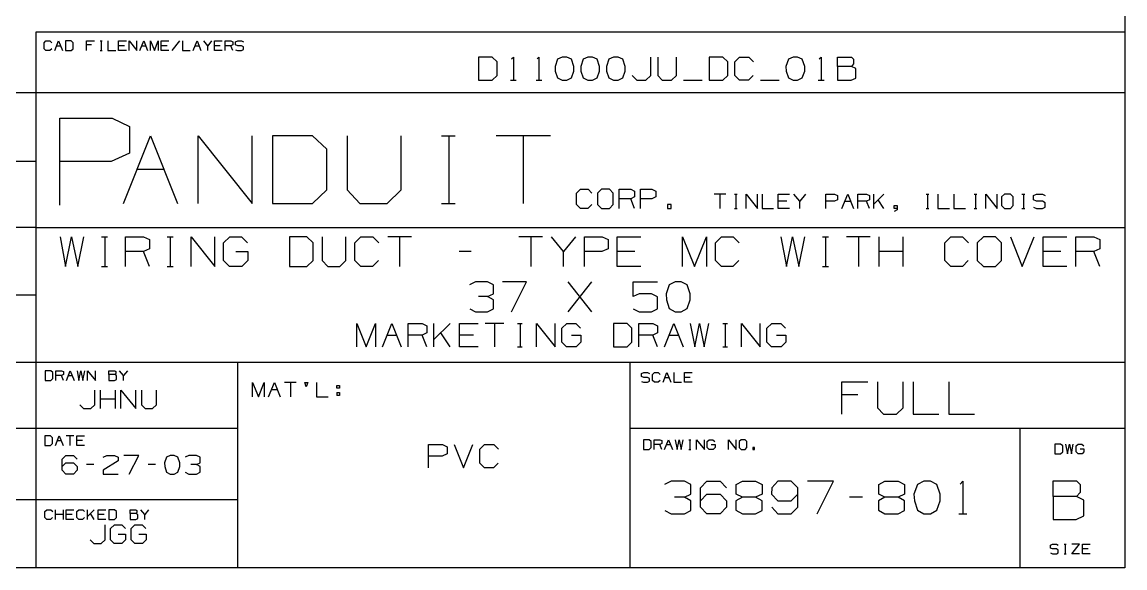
# Model space of a CAD drawing. Extents: x 0.6 to 16.4, y 0.4 to 10.6.
# Drawn here: x 12.153 to 16.37, y 0.44 to 2.528 of the extents above; entities that cross this region are included whole.
import ezdxf

# ---------------------------------------------------------------- set-up
doc = ezdxf.new("R2010")
doc.units = 0
doc.header["$MEASUREMENT"] = 0
doc.layers.add('1', color=7, linetype='Continuous')

msp = doc.modelspace()

# ---------------------------------------------------------------- linework, layer by layer
at = {"layer": '1', "color": 7, "linetype": 'Continuous'}
for p, q in [((16.369932, 10.641915), (16.369932, 0.440085)), ((16.369932, 8.393945), (16.369932, 0.440085)), ((12.205371, 2.488467), (12.205371, 0.440085)), ((16.369932, 2.488467), (12.205371, 2.488467)), ((12.236932, 2.448075), (12.244329, 2.455472)), ((12.236932, 2.425882), (12.236932, 2.448075)), ((12.244329, 2.455472), (12.259125, 2.455472)), ((12.259125, 2.455472), (12.266523, 2.448075)), ((12.277658, 2.418484), (12.292454, 2.455472)), ((12.292454, 2.455472), (12.307249, 2.418484)), ((12.340188, 2.455472), (12.318385, 2.455472)), ((12.318385, 2.455472), (12.318385, 2.418484)), ((12.347976, 2.448075), (12.340188, 2.455472)), ((12.347976, 2.425882), (12.347976, 2.448075)), ((12.399837, 2.418484), (12.399837, 2.455472)), ((12.399837, 2.455472), (12.429428, 2.455472)), ((12.451466, 2.455472), (12.458863, 2.455472)), ((12.455359, 2.455472), (12.455359, 2.418484)), ((12.48129, 2.455472), (12.48129, 2.418484)), ((12.522017, 2.418484), (12.522017, 2.455472)), ((12.522017, 2.455472), (12.551607, 2.455472)), ((12.562742, 2.418484), (12.562742, 2.455472)), ((12.562742, 2.455472), (12.592334, 2.418484)), ((12.592334, 2.418484), (12.592334, 2.455472)), ((12.603469, 2.418484), (12.618264, 2.455472)), ((12.618264, 2.455472), (12.63306, 2.418484)), ((12.644196, 2.418484), (12.644196, 2.455472)), ((12.644196, 2.455472), (12.658991, 2.418484)), ((12.658991, 2.418484), (12.673786, 2.455472)), ((12.673786, 2.455472), (12.673786, 2.418484)), ((12.684921, 2.418484), (12.684921, 2.455472)), ((12.684921, 2.455472), (12.714513, 2.455472)), ((12.755239, 2.455472), (12.725648, 2.418484)), ((12.766375, 2.455472), (12.766375, 2.418484)), ((12.8071, 2.418484), (12.821896, 2.455472)), ((12.821896, 2.455472), (12.836691, 2.418484)), ((12.862622, 2.437173), (12.847827, 2.455472)), ((12.877418, 2.455472), (12.862622, 2.437173)), ((12.888553, 2.418484), (12.888553, 2.455472)), ((12.888553, 2.455472), (12.918144, 2.455472)), ((12.929279, 2.418484), (12.929279, 2.455472)), ((12.929279, 2.455472), (12.951472, 2.455472)), ((12.951472, 2.455472), (12.95887, 2.451968)), ((12.95887, 2.451968), (12.95887, 2.440677)), ((12.969616, 2.451968), (12.977404, 2.455472)), ((12.969616, 2.440677), (12.969616, 2.451968)), ((12.977404, 2.455472), (12.992199, 2.455472)), ((12.992199, 2.455472), (12.999597, 2.451968)), ((12.244329, 2.418484), (12.236932, 2.425882)), ((12.258736, 2.418484), (12.244329, 2.418484)), ((12.266133, 2.425882), (12.258736, 2.418484)), ((12.285056, 2.437173), (12.299851, 2.437173)), ((12.318385, 2.418484), (12.340188, 2.418484)), ((12.340188, 2.418484), (12.347976, 2.425882)), ((12.418137, 2.440677), (12.399837, 2.440677)), ((12.451466, 2.418484), (12.458863, 2.418484)), ((12.48129, 2.418484), (12.51088, 2.418484)), ((12.544209, 2.437173), (12.522017, 2.437173)), ((12.551607, 2.418484), (12.522017, 2.418484)), ((12.610867, 2.437173), (12.625662, 2.437173)), ((12.707114, 2.437173), (12.684921, 2.437173)), ((12.714513, 2.418484), (12.684921, 2.418484)), ((12.766375, 2.418484), (12.795965, 2.418484)), ((12.814498, 2.437173), (12.829293, 2.437173)), ((12.862622, 2.418484), (12.862622, 2.437173)), ((12.910747, 2.437173), (12.888553, 2.437173)), ((12.918144, 2.418484), (12.888553, 2.418484)), ((12.951472, 2.437173), (12.929279, 2.437173)), ((12.95887, 2.440677), (12.951472, 2.437173)), ((12.95887, 2.418484), (12.951472, 2.437173)), ((12.977404, 2.437173), (12.969616, 2.440677)), ((12.969616, 2.421988), (12.977015, 2.418484)), ((12.977015, 2.418484), (12.992199, 2.418484)), ((12.992199, 2.437173), (12.977404, 2.437173)), ((12.999597, 2.433279), (12.992199, 2.437173)), ((12.992199, 2.418484), (12.999597, 2.422378)), ((12.999597, 2.422378), (12.999597, 2.433279)), ((13.950206, 2.393909), (13.897705, 2.393909)), ((13.897705, 2.393909), (13.897705, 2.304847)), ((13.968955, 2.376097), (13.950206, 2.393909)), ((13.968955, 2.322659), (13.968955, 2.376097)), ((14.023893, 2.386409), (14.031393, 2.393909)), ((14.031393, 2.393909), (14.031393, 2.304847)), ((14.121956, 2.386409), (14.129456, 2.393909)), ((14.129456, 2.393909), (14.129456, 2.304847)), ((14.200331, 2.385472), (14.190955, 2.358284)), ((14.218143, 2.393909), (14.200331, 2.385472)), ((14.235955, 2.393909), (14.218143, 2.393909)), ((14.253768, 2.385472), (14.235955, 2.393909)), ((14.263143, 2.358284), (14.253768, 2.385472)), ((14.298393, 2.385472), (14.289018, 2.358284)), ((14.316205, 2.393909), (14.298393, 2.385472)), ((14.334018, 2.393909), (14.316205, 2.393909)), ((14.35183, 2.385472), (14.334018, 2.393909)), ((14.361205, 2.358284), (14.35183, 2.385472)), ((14.396456, 2.385472), (14.38708, 2.358284)), ((14.414268, 2.393909), (14.396456, 2.385472)), ((14.43208, 2.393909), (14.414268, 2.393909)), ((14.449893, 2.385472), (14.43208, 2.393909)), ((14.459268, 2.358284), (14.449893, 2.385472)), ((14.55733, 2.322659), (14.55733, 2.393909)), ((14.584143, 2.393909), (14.584143, 2.322659)), ((14.655393, 2.322659), (14.655393, 2.393909)), ((14.832767, 2.393909), (14.780268, 2.393909)), ((14.780268, 2.393909), (14.780268, 2.304847)), ((14.851518, 2.376097), (14.832767, 2.393909)), ((14.851518, 2.322659), (14.851518, 2.376097)), ((14.87833, 2.376097), (14.896143, 2.393909)), ((14.87833, 2.322659), (14.87833, 2.376097)), ((14.896143, 2.393909), (14.931767, 2.393909)), ((14.931767, 2.393909), (14.94958, 2.376097)), ((15.082893, 2.385472), (15.073518, 2.358284)), ((15.100705, 2.393909), (15.082893, 2.385472)), ((15.118518, 2.393909), (15.100705, 2.393909)), ((15.136331, 2.385472), (15.118518, 2.393909)), ((15.145705, 2.358284), (15.136331, 2.385472)), ((15.200643, 2.386409), (15.208143, 2.393909)), ((15.208143, 2.393909), (15.208143, 2.304847)), ((15.27058, 2.358284), (15.27058, 2.393909)), ((15.27058, 2.393909), (15.324018, 2.393909)), ((15.324018, 2.393909), (15.332456, 2.385472)), ((15.332456, 2.367659), (15.324018, 2.358284)), ((15.332456, 2.385472), (15.332456, 2.367659)), ((13.950206, 2.304847), (13.968955, 2.322659)), ((14.190955, 2.358284), (14.191893, 2.340472)), ((14.191893, 2.340472), (14.200331, 2.314222)), ((14.253768, 2.314222), (14.263143, 2.340472)), ((14.263143, 2.340472), (14.263143, 2.358284)), ((14.289018, 2.358284), (14.289955, 2.340472)), ((14.289955, 2.340472), (14.298393, 2.314222)), ((14.35183, 2.314222), (14.361205, 2.340472)), ((14.361205, 2.340472), (14.361205, 2.358284)), ((14.38708, 2.358284), (14.388018, 2.340472)), ((14.388018, 2.340472), (14.396456, 2.314222)), ((14.449893, 2.314222), (14.459268, 2.340472)), ((14.459268, 2.340472), (14.459268, 2.358284)), ((14.48608, 2.322659), (14.503893, 2.304847)), ((14.538581, 2.304847), (14.55733, 2.322659)), ((14.584143, 2.322659), (14.601018, 2.304847)), ((14.636642, 2.304847), (14.655393, 2.322659)), ((14.832767, 2.304847), (14.851518, 2.322659)), ((14.896143, 2.304847), (14.87833, 2.322659)), ((14.948643, 2.322659), (14.93083, 2.304847)), ((15.073518, 2.358284), (15.074455, 2.340472)), ((15.074455, 2.340472), (15.082893, 2.314222)), ((15.136331, 2.314222), (15.145705, 2.340472)), ((15.145705, 2.340472), (15.145705, 2.358284)), ((15.324018, 2.358284), (15.27058, 2.358284)), ((15.27058, 2.358284), (15.27058, 2.304847)), ((15.340893, 2.349847), (15.324018, 2.358284)), ((15.340893, 2.313284), (15.340893, 2.349847)), ((13.897705, 2.304847), (13.950206, 2.304847)), ((14.020143, 2.304847), (14.042643, 2.304847)), ((14.118205, 2.304847), (14.140705, 2.304847)), ((14.200331, 2.314222), (14.218143, 2.304847)), ((14.218143, 2.304847), (14.235955, 2.304847)), ((14.235955, 2.304847), (14.253768, 2.314222)), ((14.298393, 2.314222), (14.316205, 2.304847)), ((14.316205, 2.304847), (14.334018, 2.304847)), ((14.334018, 2.304847), (14.35183, 2.314222)), ((14.396456, 2.314222), (14.414268, 2.304847)), ((14.414268, 2.304847), (14.43208, 2.304847)), ((14.43208, 2.304847), (14.449893, 2.314222)), ((14.503893, 2.304847), (14.538581, 2.304847)), ((14.601018, 2.304847), (14.636642, 2.304847)), ((14.682205, 2.304847), (14.753455, 2.304847)), ((14.780268, 2.304847), (14.832767, 2.304847)), ((14.93083, 2.304847), (14.896143, 2.304847)), ((14.976393, 2.304847), (15.047643, 2.304847)), ((15.082893, 2.314222), (15.100705, 2.304847)), ((15.100705, 2.304847), (15.118518, 2.304847)), ((15.118518, 2.304847), (15.136331, 2.314222)), ((15.196893, 2.304847), (15.219393, 2.304847)), ((15.27058, 2.304847), (15.32308, 2.304847)), ((15.32308, 2.304847), (15.340893, 2.313284)), ((12.205371, 2.257467), (6.526266, 2.257467)), ((16.369932, 2.257467), (12.205371, 2.257467)), ((12.297117, 1.826794), (12.297117, 2.159691)), ((12.297117, 2.159691), (12.496855, 2.159691)), ((12.496855, 2.159691), (12.563435, 2.128153)), ((12.563435, 2.128153), (12.563435, 2.026532)), ((12.540531, 1.834271), (12.644099, 2.093191)), ((12.644099, 2.093191), (12.747666, 1.834271)), ((12.825615, 1.834271), (12.825615, 2.093191)), ((12.825615, 2.093191), (13.032751, 1.834271)), ((13.032751, 1.834271), (13.032751, 2.093191)), ((13.263326, 2.093191), (13.1107, 2.093191)), ((13.1107, 2.093191), (13.1107, 1.834271)), ((13.317835, 2.041407), (13.263326, 2.093191)), ((13.395783, 2.093191), (13.395783, 1.886055)), ((13.60292, 1.886055), (13.60292, 2.093191)), ((13.757181, 2.093191), (13.808965, 2.093191)), ((13.784435, 2.093191), (13.784435, 1.834271)), ((14.173088, 2.093191), (13.965952, 2.093191)), ((14.06952, 2.093191), (14.06952, 1.834271)), ((12.563435, 2.026532), (12.493351, 1.994994)), ((13.317835, 1.886055), (13.317835, 2.041407)), ((12.205371, 1.994511), (6.526266, 1.994511)), ((12.493351, 1.994994), (12.297117, 1.994994)), ((12.592315, 1.965093), (12.695883, 1.965093)), ((13.263326, 1.834271), (13.317835, 1.886055)), ((13.395783, 1.886055), (13.444842, 1.834271)), ((13.548409, 1.834271), (13.60292, 1.886055)), ((14.272782, 1.873719), (14.287578, 1.888514)), ((14.272782, 1.829332), (14.272782, 1.873719)), ((14.287578, 1.888514), (14.317168, 1.888514)), ((14.317168, 1.888514), (14.331964, 1.873719)), ((14.36903, 1.888514), (14.353456, 1.873719)), ((14.353456, 1.873719), (14.353456, 1.829332)), ((14.398621, 1.888514), (14.36903, 1.888514)), ((14.413416, 1.873719), (14.398621, 1.888514)), ((14.413416, 1.829332), (14.413416, 1.873719)), ((14.435687, 1.814537), (14.435687, 1.888514)), ((14.435687, 1.888514), (14.480073, 1.888514)), ((14.480073, 1.888514), (14.494869, 1.881506)), ((14.494869, 1.858923), (14.480073, 1.851915)), ((14.494869, 1.881506), (14.494869, 1.858923)), ((14.517139, 1.814537), (14.517139, 1.888514)), ((14.517139, 1.888514), (14.561526, 1.888514)), ((14.576322, 1.858923), (14.560747, 1.851915)), ((14.561526, 1.888514), (14.576322, 1.881506)), ((14.576322, 1.881506), (14.576322, 1.858923)), ((14.843406, 1.87002), (14.79902, 1.87002)), ((14.821213, 1.87002), (14.821213, 1.814537)), ((14.876462, 1.87002), (14.887559, 1.87002)), ((14.882302, 1.87002), (14.882302, 1.814537)), ((14.921199, 1.814537), (14.921199, 1.87002)), ((14.921199, 1.87002), (14.965585, 1.814537)), ((14.965585, 1.814537), (14.965585, 1.87002)), ((14.982288, 1.87002), (14.982288, 1.814537)), ((15.043378, 1.814537), (15.043378, 1.87002)), ((15.043378, 1.87002), (15.087764, 1.87002)), ((15.12666, 1.84257), (15.104467, 1.87002)), ((15.148853, 1.87002), (15.12666, 1.84257)), ((15.226646, 1.814537), (15.226646, 1.87002)), ((15.226646, 1.87002), (15.259935, 1.87002)), ((15.259935, 1.87002), (15.271032, 1.864764)), ((15.271032, 1.864764), (15.271032, 1.847827)), ((15.287736, 1.814537), (15.309929, 1.87002)), ((15.309929, 1.87002), (15.332122, 1.814537)), ((15.348825, 1.814537), (15.348825, 1.87002)), ((15.348825, 1.87002), (15.382114, 1.87002)), ((15.382114, 1.87002), (15.393211, 1.864764)), ((15.393211, 1.864764), (15.393211, 1.847827)), ((15.409915, 1.814537), (15.409915, 1.87002)), ((15.448461, 1.87002), (15.409915, 1.831474)), ((15.609536, 1.87002), (15.620632, 1.87002)), ((15.615376, 1.87002), (15.615376, 1.814537)), ((15.654272, 1.87002), (15.654272, 1.814537)), ((15.715362, 1.87002), (15.715362, 1.814537)), ((15.792804, 1.87002), (15.803901, 1.87002)), ((15.798644, 1.87002), (15.798644, 1.814537)), ((15.837541, 1.814537), (15.837541, 1.87002)), ((15.837541, 1.87002), (15.881927, 1.814537)), ((15.881927, 1.814537), (15.881927, 1.87002)), ((15.909727, 1.87002), (15.898046, 1.858923)), ((15.898046, 1.858923), (15.898046, 1.825634)), ((15.93192, 1.87002), (15.909727, 1.87002)), ((15.943017, 1.858923), (15.93192, 1.87002)), ((15.943017, 1.825634), (15.943017, 1.858923)), ((15.976072, 1.87002), (15.987169, 1.87002)), ((15.981913, 1.87002), (15.981913, 1.814537)), ((16.020226, 1.864764), (16.031906, 1.87002)), ((16.020226, 1.847827), (16.020226, 1.864764)), ((16.031906, 1.87002), (16.054098, 1.87002)), ((16.054098, 1.87002), (16.065195, 1.864764)), ((13.1107, 1.834271), (13.263326, 1.834271)), ((13.444842, 1.834271), (13.548409, 1.834271)), ((13.757181, 1.834271), (13.808965, 1.834271)), ((14.287578, 1.814537), (14.272782, 1.829332)), ((14.316389, 1.814537), (14.287578, 1.814537)), ((14.331185, 1.829332), (14.316389, 1.814537)), ((14.353456, 1.829332), (14.36903, 1.814537)), ((14.36903, 1.814537), (14.398621, 1.814537)), ((14.398621, 1.814537), (14.413416, 1.829332)), ((14.480073, 1.851915), (14.435687, 1.851915)), ((14.494869, 1.814537), (14.480073, 1.851915)), ((14.560747, 1.851915), (14.517139, 1.851915)), ((14.635192, 1.829332), (14.620397, 1.829332)), ((14.620397, 1.829332), (14.620397, 1.814537)), ((14.620397, 1.814537), (14.635192, 1.814537)), ((14.635192, 1.814537), (14.635192, 1.829332)), ((14.876462, 1.814537), (14.887559, 1.814537)), ((14.982288, 1.814537), (15.026674, 1.814537)), ((15.076668, 1.84257), (15.043378, 1.84257)), ((15.087764, 1.814537), (15.043378, 1.814537)), ((15.12666, 1.814537), (15.12666, 1.84257)), ((15.259352, 1.84257), (15.226646, 1.84257)), ((15.271032, 1.847827), (15.259352, 1.84257)), ((15.298832, 1.84257), (15.321025, 1.84257)), ((15.382114, 1.84257), (15.348825, 1.84257)), ((15.393211, 1.847827), (15.382114, 1.84257)), ((15.393211, 1.814537), (15.382114, 1.84257)), ((15.448461, 1.814537), (15.426268, 1.847827)), ((15.487357, 1.814537), (15.487357, 1.825634)), ((15.487357, 1.825634), (15.498453, 1.825634)), ((15.498453, 1.814537), (15.487357, 1.814537)), ((15.498453, 1.825634), (15.498453, 1.809281)), ((15.609536, 1.814537), (15.620632, 1.814537)), ((15.654272, 1.814537), (15.698659, 1.814537)), ((15.715362, 1.814537), (15.759748, 1.814537)), ((15.792804, 1.814537), (15.803901, 1.814537)), ((15.898046, 1.825634), (15.909727, 1.814537)), ((15.909727, 1.814537), (15.93192, 1.814537)), ((15.93192, 1.814537), (15.943017, 1.825634)), ((15.976072, 1.814537), (15.987169, 1.814537)), ((16.031906, 1.84257), (16.020226, 1.847827)), ((16.020226, 1.819793), (16.031322, 1.814537)), ((16.031322, 1.814537), (16.054098, 1.814537)), ((16.054098, 1.84257), (16.031906, 1.84257)), ((16.065195, 1.83673), (16.054098, 1.84257)), ((16.054098, 1.814537), (16.065195, 1.820377)), ((16.065195, 1.820377), (16.065195, 1.83673)), ((15.498453, 1.809281), (15.487357, 1.80344)), ((12.205371, 1.741555), (6.526266, 1.741555)), ((12.205371, 1.741555), (16.369932, 1.741555)), ((12.297988, 1.706434), (12.319551, 1.592632)), ((12.319551, 1.592632), (12.342311, 1.706434)), ((12.342311, 1.706434), (12.36627, 1.592632)), ((12.36627, 1.592632), (12.38903, 1.706434)), ((12.456832, 1.706434), (12.479592, 1.706434)), ((12.468811, 1.706434), (12.468811, 1.592632)), ((12.548593, 1.592632), (12.548593, 1.706434)), ((12.548593, 1.706434), (12.616874, 1.706434)), ((12.616874, 1.706434), (12.639634, 1.695653)), ((12.639634, 1.695653), (12.639634, 1.660913)), ((12.707437, 1.706434), (12.730197, 1.706434)), ((12.719416, 1.706434), (12.719416, 1.592632)), ((12.799197, 1.592632), (12.799197, 1.706434)), ((12.799197, 1.706434), (12.890239, 1.592632)), ((12.890239, 1.592632), (12.890239, 1.706434)), ((12.923301, 1.683674), (12.947259, 1.706434)), ((12.947259, 1.706434), (12.991582, 1.706434)), ((12.991582, 1.706434), (13.014342, 1.683674)), ((13.242187, 1.706434), (13.175103, 1.706434)), ((13.175103, 1.706434), (13.175103, 1.592632)), ((13.266145, 1.683674), (13.242187, 1.706434)), ((13.300406, 1.706434), (13.300406, 1.615393)), ((13.391447, 1.615393), (13.391447, 1.706434)), ((13.425707, 1.683674), (13.448467, 1.706434)), ((13.448467, 1.706434), (13.493988, 1.706434)), ((13.493988, 1.706434), (13.516748, 1.683674)), ((13.642051, 1.706434), (13.551009, 1.706434)), ((13.59653, 1.706434), (13.59653, 1.592632)), ((14.143259, 1.706434), (14.052217, 1.706434)), ((14.097738, 1.706434), (14.097738, 1.592632)), ((14.223041, 1.650132), (14.17752, 1.706434)), ((14.268561, 1.706434), (14.223041, 1.650132)), ((14.302822, 1.592632), (14.302822, 1.706434)), ((14.302822, 1.706434), (14.371103, 1.706434)), ((14.371103, 1.706434), (14.393864, 1.695653)), ((14.393864, 1.695653), (14.393864, 1.660913)), ((14.428123, 1.592632), (14.428123, 1.706434)), ((14.428123, 1.706434), (14.519165, 1.706434)), ((14.678728, 1.592632), (14.678728, 1.706434)), ((14.678728, 1.706434), (14.724249, 1.592632)), ((14.724249, 1.592632), (14.76977, 1.706434)), ((14.76977, 1.706434), (14.76977, 1.592632)), ((14.80403, 1.683674), (14.826791, 1.706434)), ((14.826791, 1.706434), (14.872312, 1.706434)), ((14.872312, 1.706434), (14.895072, 1.683674)), ((15.054634, 1.706434), (15.076197, 1.592632)), ((15.076197, 1.592632), (15.098957, 1.706434)), ((15.098957, 1.706434), (15.122915, 1.592632)), ((15.122915, 1.592632), (15.145676, 1.706434)), ((15.213478, 1.706434), (15.236238, 1.706434)), ((15.225457, 1.706434), (15.225457, 1.592632)), ((15.39628, 1.706434), (15.305239, 1.706434)), ((15.35076, 1.706434), (15.35076, 1.592632)), ((15.43054, 1.592632), (15.43054, 1.706434)), ((15.521583, 1.592632), (15.521583, 1.706434)), ((15.681145, 1.683674), (15.703905, 1.706434)), ((15.703905, 1.706434), (15.749426, 1.706434)), ((15.749426, 1.706434), (15.772186, 1.683674)), ((15.829207, 1.706434), (15.805249, 1.683674)), ((15.874728, 1.706434), (15.829207, 1.706434)), ((15.897489, 1.683674), (15.874728, 1.706434)), ((15.931748, 1.706434), (15.977269, 1.592632)), ((15.977269, 1.592632), (16.022791, 1.706434)), ((16.057051, 1.592632), (16.057051, 1.706434)), ((16.057051, 1.706434), (16.148092, 1.706434)), ((16.182352, 1.592632), (16.182352, 1.706434)), ((16.182352, 1.706434), (16.250635, 1.706434)), ((16.250635, 1.706434), (16.273396, 1.695653)), ((16.273396, 1.695653), (16.273396, 1.660913)), ((12.616874, 1.650132), (12.548593, 1.650132)), ((12.639634, 1.660913), (12.616874, 1.650132)), ((12.639634, 1.592632), (12.616874, 1.650132)), ((12.923301, 1.615393), (12.923301, 1.683674)), ((12.970019, 1.650132), (13.01554, 1.650132)), ((13.01554, 1.650132), (13.01554, 1.615393)), ((13.266145, 1.615393), (13.266145, 1.683674)), ((13.425707, 1.615393), (13.425707, 1.683674)), ((13.869895, 1.650132), (13.824374, 1.650132)), ((14.223041, 1.592632), (14.223041, 1.650132)), ((14.369905, 1.650132), (14.302822, 1.650132)), ((14.393864, 1.660913), (14.369905, 1.650132)), ((14.496405, 1.650132), (14.428123, 1.650132)), ((14.80403, 1.615393), (14.80403, 1.683674)), ((15.521583, 1.650132), (15.43054, 1.650132)), ((15.681145, 1.615393), (15.681145, 1.683674)), ((15.805249, 1.683674), (15.805249, 1.615393)), ((15.897489, 1.615393), (15.897489, 1.683674)), ((16.125332, 1.650132), (16.057051, 1.650132)), ((16.250635, 1.650132), (16.182352, 1.650132)), ((16.273396, 1.660913), (16.250635, 1.650132)), ((16.273396, 1.592632), (16.250635, 1.650132)), ((12.946061, 1.592632), (12.923301, 1.615393)), ((13.01554, 1.615393), (12.99278, 1.592632)), ((13.242187, 1.592632), (13.266145, 1.615393)), ((13.300406, 1.615393), (13.321967, 1.592632)), ((13.367489, 1.592632), (13.391447, 1.615393)), ((13.448467, 1.592632), (13.425707, 1.615393)), ((13.515551, 1.615393), (13.49279, 1.592632)), ((14.826791, 1.592632), (14.80403, 1.615393)), ((14.893874, 1.615393), (14.871114, 1.592632)), ((15.703905, 1.592632), (15.681145, 1.615393)), ((15.770988, 1.615393), (15.748228, 1.592632)), ((15.805249, 1.615393), (15.829207, 1.592632)), ((15.874728, 1.592632), (15.897489, 1.615393)), ((12.456832, 1.592632), (12.479592, 1.592632)), ((12.707437, 1.592632), (12.730197, 1.592632)), ((12.99278, 1.592632), (12.946061, 1.592632)), ((13.175103, 1.592632), (13.242187, 1.592632)), ((13.321967, 1.592632), (13.367489, 1.592632)), ((13.49279, 1.592632), (13.448467, 1.592632)), ((14.519165, 1.592632), (14.428123, 1.592632)), ((14.871114, 1.592632), (14.826791, 1.592632)), ((15.213478, 1.592632), (15.236238, 1.592632)), ((15.748228, 1.592632), (15.703905, 1.592632)), ((15.829207, 1.592632), (15.874728, 1.592632)), ((16.148092, 1.592632), (16.057051, 1.592632)), ((13.886426, 1.533934), (13.863666, 1.523153)), ((13.933145, 1.533934), (13.886426, 1.533934)), ((13.955905, 1.523153), (13.933145, 1.533934)), ((13.955905, 1.488413), (13.955905, 1.523153)), ((14.081207, 1.533934), (13.990166, 1.533934)), ((14.023707, 1.420132), (14.081207, 1.533934)), ((14.240769, 1.420132), (14.331811, 1.533934)), ((14.331811, 1.420132), (14.240769, 1.533934)), ((14.490176, 1.477632), (14.490176, 1.533934)), ((14.490176, 1.533934), (14.582416, 1.533934)), ((14.627458, 1.523153), (14.615478, 1.488413)), ((14.650218, 1.533934), (14.627458, 1.523153)), ((14.672978, 1.533934), (14.650218, 1.533934)), ((14.695739, 1.523153), (14.672978, 1.533934)), ((14.707718, 1.488413), (14.695739, 1.523153)), ((12.205371, 1.483599), (6.526266, 1.483599)), ((13.933145, 1.477632), (13.898405, 1.477632)), ((13.933145, 1.477632), (13.955905, 1.488413)), ((13.955905, 1.465653), (13.933145, 1.477632)), ((14.512937, 1.488413), (14.490176, 1.477632)), ((14.559655, 1.488413), (14.512937, 1.488413)), ((14.582416, 1.476434), (14.559655, 1.488413)), ((14.582416, 1.430913), (14.582416, 1.476434)), ((14.615478, 1.488413), (14.616676, 1.465653)), ((14.707718, 1.465653), (14.707718, 1.488413)), ((13.955905, 1.430913), (13.955905, 1.465653)), ((14.616676, 1.465653), (14.627458, 1.432111)), ((14.695739, 1.432111), (14.707718, 1.465653)), ((13.864863, 1.430913), (13.886426, 1.420132)), ((13.886426, 1.420132), (13.933145, 1.420132)), ((13.933145, 1.420132), (13.955905, 1.430913)), ((14.490176, 1.430913), (14.512937, 1.420132)), ((14.512937, 1.420132), (14.559655, 1.420132)), ((14.559655, 1.420132), (14.582416, 1.430913)), ((14.627458, 1.432111), (14.650218, 1.420132)), ((14.650218, 1.420132), (14.672978, 1.420132)), ((14.672978, 1.420132), (14.695739, 1.432111)), ((13.433108, 1.285904), (13.433108, 1.374966)), ((13.433108, 1.374966), (13.468734, 1.285904)), ((13.468734, 1.285904), (13.504358, 1.374966)), ((13.504358, 1.374966), (13.504358, 1.285904)), ((13.531171, 1.285904), (13.566796, 1.374966)), ((13.566796, 1.374966), (13.602421, 1.285904)), ((13.629233, 1.285904), (13.629233, 1.374966)), ((13.629233, 1.374966), (13.682672, 1.374966)), ((13.682672, 1.374966), (13.700483, 1.366529)), ((13.700483, 1.366529), (13.700483, 1.339341)), ((13.727296, 1.285904), (13.727296, 1.374966)), ((13.789171, 1.374966), (13.727296, 1.313091)), ((13.825358, 1.285904), (13.825358, 1.374966)), ((13.825358, 1.374966), (13.896608, 1.374966)), ((13.994671, 1.374966), (13.923421, 1.374966)), ((13.959046, 1.374966), (13.959046, 1.285904)), ((14.047733, 1.374966), (14.065546, 1.374966)), ((14.057109, 1.374966), (14.057109, 1.285904)), ((14.119546, 1.285904), (14.119546, 1.374966)), ((14.119546, 1.374966), (14.190796, 1.285904)), ((14.190796, 1.285904), (14.190796, 1.374966)), ((14.216671, 1.357154), (14.235421, 1.374966)), ((14.216671, 1.303716), (14.216671, 1.357154)), ((14.235421, 1.374966), (14.270109, 1.374966)), ((14.270109, 1.374966), (14.287921, 1.357154)), ((14.466233, 1.374966), (14.413733, 1.374966)), ((14.413733, 1.374966), (14.413733, 1.285904)), ((14.484983, 1.357154), (14.466233, 1.374966)), ((14.484983, 1.303716), (14.484983, 1.357154)), ((14.511796, 1.285904), (14.511796, 1.374966)), ((14.511796, 1.374966), (14.565234, 1.374966)), ((14.565234, 1.374966), (14.583046, 1.366529)), ((14.583046, 1.366529), (14.583046, 1.339341)), ((14.609859, 1.285904), (14.645484, 1.374966)), ((14.645484, 1.374966), (14.681108, 1.285904)), ((14.707921, 1.374966), (14.724796, 1.285904)), ((14.724796, 1.285904), (14.742609, 1.374966)), ((14.742609, 1.374966), (14.761358, 1.285904)), ((14.761358, 1.285904), (14.779171, 1.374966)), ((14.832233, 1.374966), (14.850046, 1.374966)), ((14.841609, 1.374966), (14.841609, 1.285904)), ((14.904046, 1.285904), (14.904046, 1.374966)), ((14.904046, 1.374966), (14.975296, 1.285904)), ((14.975296, 1.285904), (14.975296, 1.374966)), ((15.001171, 1.357154), (15.019921, 1.374966)), ((15.001171, 1.303716), (15.001171, 1.357154)), ((15.019921, 1.374966), (15.054608, 1.374966)), ((15.054608, 1.374966), (15.072421, 1.357154)), ((13.548984, 1.330904), (13.584609, 1.330904)), ((13.682672, 1.330904), (13.629233, 1.330904)), ((13.700483, 1.339341), (13.682672, 1.330904)), ((13.700483, 1.285904), (13.682672, 1.330904)), ((13.789171, 1.285904), (13.753546, 1.339341)), ((13.878797, 1.330904), (13.825358, 1.330904)), ((14.253234, 1.330904), (14.288858, 1.330904)), ((14.288858, 1.330904), (14.288858, 1.303716)), ((14.565234, 1.330904), (14.511796, 1.330904)), ((14.583046, 1.339341), (14.565234, 1.330904)), ((14.583046, 1.285904), (14.565234, 1.330904)), ((14.627671, 1.330904), (14.663296, 1.330904)), ((15.037734, 1.330904), (15.073359, 1.330904)), ((15.073359, 1.330904), (15.073359, 1.303716)), ((13.896608, 1.285904), (13.825358, 1.285904)), ((14.047733, 1.285904), (14.065546, 1.285904)), ((14.234484, 1.285904), (14.216671, 1.303716)), ((14.271047, 1.285904), (14.234484, 1.285904)), ((14.288858, 1.303716), (14.271047, 1.285904)), ((14.413733, 1.285904), (14.466233, 1.285904)), ((14.466233, 1.285904), (14.484983, 1.303716)), ((14.832233, 1.285904), (14.850046, 1.285904)), ((15.018984, 1.285904), (15.001171, 1.303716)), ((15.055546, 1.285904), (15.018984, 1.285904)), ((15.073359, 1.303716), (15.055546, 1.285904)), ((6.526266, 1.227643), (12.205371, 1.227643)), ((12.205371, 1.227643), (16.369932, 1.227643)), ((12.977928, 0.440085), (12.977928, 1.227643)), ((14.476377, 1.227643), (14.476377, 0.440085)), ((12.262602, 1.194458), (12.240798, 1.194458)), ((12.240798, 1.194458), (12.240798, 1.157469)), ((12.270389, 1.18706), (12.262602, 1.194458)), ((12.270389, 1.164867), (12.270389, 1.18706)), ((12.281524, 1.157469), (12.281524, 1.194458)), ((12.281524, 1.194458), (12.303718, 1.194458)), ((12.303718, 1.194458), (12.311115, 1.190953)), ((12.311115, 1.190953), (12.311115, 1.179662)), ((12.32225, 1.157469), (12.337046, 1.194458)), ((12.337046, 1.194458), (12.351841, 1.157469)), ((12.362977, 1.194458), (12.369985, 1.157469)), ((12.369985, 1.157469), (12.377383, 1.194458)), ((12.377383, 1.194458), (12.38517, 1.157469)), ((12.38517, 1.157469), (12.392568, 1.194458)), ((12.403703, 1.157469), (12.403703, 1.194458)), ((12.403703, 1.194458), (12.433294, 1.157469)), ((12.433294, 1.157469), (12.433294, 1.194458)), ((12.485156, 1.179662), (12.485156, 1.194458)), ((12.485156, 1.194458), (12.507349, 1.194458)), ((12.507349, 1.194458), (12.510853, 1.190953)), ((12.510853, 1.183556), (12.507349, 1.179662)), ((12.510853, 1.190953), (12.510853, 1.183556)), ((12.540677, 1.176158), (12.525882, 1.194458)), ((12.555472, 1.194458), (12.540677, 1.176158)), ((14.521979, 1.183621), (14.529767, 1.187125)), ((14.521979, 1.17233), (14.521979, 1.183621)), ((14.529767, 1.187125), (14.544562, 1.187125)), ((14.544562, 1.187125), (14.55196, 1.183621)), ((14.563095, 1.179727), (14.570493, 1.187125)), ((14.570493, 1.187125), (14.585288, 1.187125)), ((14.585288, 1.187125), (14.592687, 1.179727)), ((14.603822, 1.150137), (14.618617, 1.187125)), ((14.618617, 1.187125), (14.633412, 1.150137)), ((14.644548, 1.187125), (14.644548, 1.150137)), ((14.685274, 1.150137), (14.685274, 1.187125)), ((14.685274, 1.187125), (14.714865, 1.187125)), ((12.240798, 1.157469), (12.262602, 1.157469)), ((12.262602, 1.157469), (12.270389, 1.164867)), ((12.303718, 1.176158), (12.281524, 1.176158)), ((12.311115, 1.179662), (12.303718, 1.176158)), ((12.311115, 1.157469), (12.303718, 1.176158)), ((12.329648, 1.176158), (12.344443, 1.176158)), ((12.507349, 1.179662), (12.485156, 1.179662)), ((12.485156, 1.179662), (12.485156, 1.157469)), ((12.485156, 1.157469), (12.50696, 1.157469)), ((12.50696, 1.157469), (12.514358, 1.160973)), ((12.514358, 1.176158), (12.507349, 1.179662)), ((12.514358, 1.160973), (12.514358, 1.176158)), ((12.540677, 1.157469), (12.540677, 1.176158)), ((13.034284, 1.093926), (13.034284, 1.149409)), ((13.034284, 1.149409), (13.056478, 1.093926)), ((13.056478, 1.093926), (13.078671, 1.149409)), ((13.078671, 1.149409), (13.078671, 1.093926)), ((13.095373, 1.093926), (13.117567, 1.149409)), ((13.117567, 1.149409), (13.13976, 1.093926)), ((13.20085, 1.149409), (13.156463, 1.149409)), ((13.178657, 1.149409), (13.178657, 1.093926)), ((13.239745, 1.133056), (13.233905, 1.149409)), ((13.233905, 1.149409), (13.245002, 1.149409)), ((13.245002, 1.149409), (13.239745, 1.133056)), ((13.278642, 1.149409), (13.278642, 1.093926)), ((14.529767, 1.168826), (14.521979, 1.17233)), ((14.521979, 1.153641), (14.529377, 1.150137)), ((14.529377, 1.150137), (14.544562, 1.150137)), ((14.544562, 1.168826), (14.529767, 1.168826)), ((14.55196, 1.164932), (14.544562, 1.168826)), ((14.544562, 1.150137), (14.55196, 1.15403)), ((14.55196, 1.15403), (14.55196, 1.164932)), ((14.563095, 1.157534), (14.563095, 1.179727)), ((14.570493, 1.150137), (14.563095, 1.157534)), ((14.584899, 1.150137), (14.570493, 1.150137)), ((14.592297, 1.157534), (14.584899, 1.150137)), ((14.611219, 1.168826), (14.626015, 1.168826)), ((14.644548, 1.150137), (14.674139, 1.150137)), ((14.707467, 1.168826), (14.685274, 1.168826)), ((14.714865, 1.150137), (14.685274, 1.150137)), ((15.287329, 1.027735), (15.287329, 1.151433)), ((15.287329, 1.151433), (15.386287, 1.151433)), ((15.423526, 1.151433), (15.423526, 1.052474)), ((15.522485, 1.052474), (15.522485, 1.151433)), ((15.559724, 1.151433), (15.559724, 1.027735)), ((15.695922, 1.151433), (15.695922, 1.027735)), ((12.431132, 1.063485), (12.431132, 1.120485)), ((12.452582, 1.049235), (12.452582, 1.120485)), ((12.509583, 1.049235), (12.509583, 1.120485)), ((12.531033, 1.049235), (12.531033, 1.120485)), ((12.531033, 1.120485), (12.588033, 1.049235)), ((12.588033, 1.049235), (12.588033, 1.120485)), ((12.609483, 1.120485), (12.609483, 1.063485)), ((12.666483, 1.063485), (12.666483, 1.120485)), ((13.10647, 1.121959), (13.128663, 1.121959)), ((13.356084, 1.127216), (13.356084, 1.138312)), ((13.356084, 1.138312), (13.367181, 1.138312)), ((13.367181, 1.127216), (13.356084, 1.127216)), ((13.356084, 1.110863), (13.356084, 1.099766)), ((13.356084, 1.110863), (13.367181, 1.110863)), ((13.367181, 1.099766), (13.356084, 1.099766)), ((13.367181, 1.138312), (13.367181, 1.127216)), ((13.367181, 1.110863), (13.367181, 1.099766)), ((15.348526, 1.101954), (15.287329, 1.101954)), ((12.374132, 1.063485), (12.388383, 1.049235)), ((12.416133, 1.049235), (12.431132, 1.063485)), ((12.509583, 1.085235), (12.452582, 1.085235)), ((12.609483, 1.063485), (12.622982, 1.049235)), ((12.651483, 1.049235), (12.666483, 1.063485)), ((13.278642, 1.093926), (13.323029, 1.093926)), ((12.388383, 1.049235), (12.416133, 1.049235)), ((12.622982, 1.049235), (12.651483, 1.049235)), ((15.423526, 1.052474), (15.446963, 1.027735)), ((15.446963, 1.027735), (15.496443, 1.027735)), ((15.496443, 1.027735), (15.522485, 1.052474)), ((15.559724, 1.027735), (15.658683, 1.027735)), ((15.695922, 1.027735), (15.794881, 1.027735)), ((6.526266, 0.974686), (12.205371, 0.974686)), ((12.205371, 0.974686), (12.977928, 0.974686)), ((14.476377, 0.974686), (16.369932, 0.974686)), ((15.967458, 0.974686), (15.967458, 0.440085)), ((12.261566, 0.945159), (12.239762, 0.945159)), ((12.239762, 0.945159), (12.239762, 0.90817)), ((12.269353, 0.937761), (12.261566, 0.945159)), ((12.269353, 0.915568), (12.269353, 0.937761)), ((12.280488, 0.90817), (12.295283, 0.945159)), ((12.295283, 0.945159), (12.310079, 0.90817)), ((12.350805, 0.945159), (12.321215, 0.945159)), ((12.33601, 0.945159), (12.33601, 0.90817)), ((12.361941, 0.90817), (12.361941, 0.945159)), ((12.361941, 0.945159), (12.391532, 0.945159)), ((14.550309, 0.930494), (14.528505, 0.930494)), ((14.528505, 0.930494), (14.528505, 0.893506)), ((14.558096, 0.923097), (14.550309, 0.930494)), ((14.569232, 0.893506), (14.569232, 0.930494)), ((14.569232, 0.930494), (14.591425, 0.930494)), ((14.591425, 0.930494), (14.598823, 0.92699)), ((14.609959, 0.893506), (14.624754, 0.930494)), ((14.624754, 0.930494), (14.639549, 0.893506)), ((14.650684, 0.930494), (14.657693, 0.893506)), ((14.657693, 0.893506), (14.665091, 0.930494)), ((14.665091, 0.930494), (14.672877, 0.893506)), ((14.672877, 0.893506), (14.680275, 0.930494)), ((14.702312, 0.930494), (14.70971, 0.930494)), ((14.706206, 0.930494), (14.706206, 0.893506)), ((14.732137, 0.893506), (14.732137, 0.930494)), ((14.732137, 0.930494), (14.761728, 0.893506)), ((14.761728, 0.893506), (14.761728, 0.930494)), ((14.772474, 0.923097), (14.780261, 0.930494)), ((14.780261, 0.930494), (14.794667, 0.930494)), ((14.794667, 0.930494), (14.802065, 0.923097)), ((14.854316, 0.893506), (14.854316, 0.930494)), ((14.854316, 0.930494), (14.883907, 0.893506)), ((14.883907, 0.893506), (14.883907, 0.930494)), ((14.90244, 0.930494), (14.894653, 0.923097)), ((14.917235, 0.930494), (14.90244, 0.930494)), ((14.924633, 0.923097), (14.917235, 0.930494)), ((12.239762, 0.90817), (12.261566, 0.90817)), ((12.261566, 0.90817), (12.269353, 0.915568)), ((12.287886, 0.926859), (12.302681, 0.926859)), ((12.384134, 0.926859), (12.361941, 0.926859)), ((12.391532, 0.90817), (12.361941, 0.90817)), ((13.707276, 0.822485), (13.707276, 0.911547)), ((13.707276, 0.911547), (13.760714, 0.911547)), ((13.760714, 0.911547), (13.778526, 0.90311)), ((13.778526, 0.90311), (13.778526, 0.875922)), ((13.805339, 0.911547), (13.840963, 0.822485)), ((13.840963, 0.822485), (13.876589, 0.911547)), ((13.903401, 0.893735), (13.921214, 0.911547)), ((13.903401, 0.840297), (13.903401, 0.893735)), ((13.921214, 0.911547), (13.956839, 0.911547)), ((13.956839, 0.911547), (13.974651, 0.893735)), ((14.528505, 0.893506), (14.550309, 0.893506)), ((14.550309, 0.893506), (14.558096, 0.900904)), ((14.558096, 0.900904), (14.558096, 0.923097)), ((14.591425, 0.912195), (14.569232, 0.912195)), ((14.598823, 0.915699), (14.591425, 0.912195)), ((14.598823, 0.893506), (14.591425, 0.912195)), ((14.598823, 0.92699), (14.598823, 0.915699)), ((14.617356, 0.912195), (14.632152, 0.912195)), ((14.702312, 0.893506), (14.70971, 0.893506)), ((14.772474, 0.900904), (14.772474, 0.923097)), ((14.779872, 0.893506), (14.772474, 0.900904)), ((14.795056, 0.893506), (14.779872, 0.893506)), ((14.787659, 0.912195), (14.802454, 0.912195)), ((14.802454, 0.900904), (14.795056, 0.893506)), ((14.802454, 0.912195), (14.802454, 0.900904)), ((14.894653, 0.923097), (14.894653, 0.900904)), ((14.894653, 0.900904), (14.90244, 0.893506)), ((14.90244, 0.893506), (14.917235, 0.893506)), ((14.917235, 0.893506), (14.924633, 0.900904)), ((14.924633, 0.900904), (14.924633, 0.923097)), ((14.954068, 0.900904), (14.946671, 0.900904)), ((14.946671, 0.900904), (14.946671, 0.893506)), ((14.946671, 0.893506), (14.954068, 0.893506)), ((14.954068, 0.893506), (14.954068, 0.900904)), ((16.12406, 0.913997), (16.102257, 0.913997)), ((16.102257, 0.913997), (16.102257, 0.877008)), ((16.131847, 0.906599), (16.12406, 0.913997)), ((16.131847, 0.884406), (16.131847, 0.906599)), ((16.142982, 0.913997), (16.14999, 0.877008)), ((16.14999, 0.877008), (16.157389, 0.913997)), ((16.157389, 0.913997), (16.165174, 0.877008)), ((16.165174, 0.877008), (16.172573, 0.913997)), ((16.183319, 0.906599), (16.191107, 0.913997)), ((16.183319, 0.884406), (16.183319, 0.906599)), ((16.191107, 0.913997), (16.205513, 0.913997)), ((16.198503, 0.895697), (16.213299, 0.895697)), ((16.205513, 0.913997), (16.21291, 0.906599)), ((16.213299, 0.895697), (16.213299, 0.884406)), ((12.306458, 0.856235), (12.319958, 0.870485)), ((12.306458, 0.813485), (12.306458, 0.856235)), ((12.319958, 0.870485), (12.349208, 0.870485)), ((12.349208, 0.870485), (12.363458, 0.856235)), ((12.520357, 0.849485), (12.462607, 0.813485)), ((12.463358, 0.863735), (12.476857, 0.870485)), ((12.476857, 0.870485), (12.506107, 0.870485)), ((12.506107, 0.870485), (12.520357, 0.863735)), ((12.520357, 0.863735), (12.520357, 0.849485)), ((12.598807, 0.870485), (12.541807, 0.870485)), ((12.562807, 0.799235), (12.598807, 0.870485)), ((12.705458, 0.863735), (12.697957, 0.841985)), ((12.719707, 0.870485), (12.705458, 0.863735)), ((12.733957, 0.870485), (12.719707, 0.870485)), ((12.748207, 0.863735), (12.733957, 0.870485)), ((12.755708, 0.841985), (12.748207, 0.863735)), ((12.790657, 0.870485), (12.776407, 0.863735)), ((12.819907, 0.870485), (12.790657, 0.870485)), ((12.834158, 0.863735), (12.819907, 0.870485)), ((12.834158, 0.841985), (12.834158, 0.863735)), ((13.759776, 0.867485), (13.707276, 0.867485)), ((13.778526, 0.875922), (13.759776, 0.867485)), ((16.102257, 0.877008), (16.12406, 0.877008)), ((16.12406, 0.877008), (16.131847, 0.884406)), ((16.190718, 0.877008), (16.183319, 0.884406)), ((16.205902, 0.877008), (16.190718, 0.877008)), ((16.213299, 0.884406), (16.205902, 0.877008)), ((12.306458, 0.827735), (12.319958, 0.841985)), ((12.319958, 0.799235), (12.306458, 0.813485)), ((12.319958, 0.841985), (12.349208, 0.841985)), ((12.349208, 0.841985), (12.363458, 0.827735)), ((12.363458, 0.813485), (12.349208, 0.799235)), ((12.363458, 0.827735), (12.363458, 0.813485)), ((12.427657, 0.835235), (12.399158, 0.835235)), ((12.462607, 0.813485), (12.463358, 0.799235)), ((12.663008, 0.835235), (12.634507, 0.835235)), ((12.697957, 0.841985), (12.698708, 0.827735)), ((12.698708, 0.827735), (12.705458, 0.806735)), ((12.705458, 0.806735), (12.719707, 0.799235)), ((12.733957, 0.799235), (12.748207, 0.806735)), ((12.748207, 0.806735), (12.755708, 0.827735)), ((12.755708, 0.827735), (12.755708, 0.841985)), ((12.777158, 0.805985), (12.790657, 0.799235)), ((12.819907, 0.835235), (12.798158, 0.835235)), ((12.819907, 0.835235), (12.834158, 0.841985)), ((12.834158, 0.827735), (12.819907, 0.835235)), ((12.819907, 0.799235), (12.834158, 0.805985)), ((12.834158, 0.805985), (12.834158, 0.827735)), ((13.921214, 0.822485), (13.903401, 0.840297)), ((13.955901, 0.822485), (13.921214, 0.822485)), ((13.973714, 0.840297), (13.955901, 0.822485)), ((12.349208, 0.799235), (12.319958, 0.799235)), ((12.463358, 0.799235), (12.520357, 0.799235)), ((12.719707, 0.799235), (12.733957, 0.799235)), ((12.790657, 0.799235), (12.819907, 0.799235)), ((14.634694, 0.77134), (14.609955, 0.759621)), ((14.685475, 0.77134), (14.634694, 0.77134)), ((14.710215, 0.759621), (14.685475, 0.77134)), ((14.710215, 0.721861), (14.710215, 0.759621)), ((14.747455, 0.7466), (14.770892, 0.77134)), ((14.770892, 0.77134), (14.821673, 0.77134)), ((14.821673, 0.77134), (14.846413, 0.7466)), ((14.883653, 0.759621), (14.90709, 0.77134)), ((14.883653, 0.721861), (14.883653, 0.759621)), ((14.90709, 0.77134), (14.957871, 0.77134)), ((14.957871, 0.77134), (14.982611, 0.759621)), ((14.982611, 0.759621), (14.982611, 0.721861)), ((15.043288, 0.77134), (15.019851, 0.7466)), ((15.094069, 0.77134), (15.043288, 0.77134)), ((15.118809, 0.7466), (15.094069, 0.77134)), ((15.255007, 0.77134), (15.156048, 0.77134)), ((15.192507, 0.647642), (15.255007, 0.77134)), ((15.428444, 0.759621), (15.451881, 0.77134)), ((15.428444, 0.721861), (15.428444, 0.759621)), ((15.451881, 0.77134), (15.502663, 0.77134)), ((15.502663, 0.77134), (15.527403, 0.759621)), ((15.527403, 0.759621), (15.527403, 0.721861)), ((15.576361, 0.759621), (15.56334, 0.721861)), ((15.6011, 0.77134), (15.576361, 0.759621)), ((15.62584, 0.77134), (15.6011, 0.77134)), ((15.650579, 0.759621), (15.62584, 0.77134)), ((15.6636, 0.721861), (15.650579, 0.759621)), ((15.739902, 0.760923), (15.750319, 0.77134)), ((15.750319, 0.77134), (15.750319, 0.647642)), ((16.096111, 0.713562), (16.096111, 0.772744)), ((16.096111, 0.772744), (16.184883, 0.772744)), ((16.184883, 0.772744), (16.1989, 0.758727)), ((14.685475, 0.710142), (14.710215, 0.721861)), ((14.747455, 0.672381), (14.747455, 0.7466)), ((14.747455, 0.697121), (14.770892, 0.721861)), ((14.770892, 0.721861), (14.821673, 0.721861)), ((14.821673, 0.721861), (14.846413, 0.697121)), ((14.90709, 0.710142), (14.883653, 0.721861)), ((14.982611, 0.721861), (14.957871, 0.710142)), ((15.019851, 0.7466), (15.018548, 0.721861)), ((15.018548, 0.721861), (15.043288, 0.697121)), ((15.094069, 0.697121), (15.118809, 0.721861)), ((15.118809, 0.672381), (15.118809, 0.7466)), ((15.451881, 0.710142), (15.428444, 0.721861)), ((15.527403, 0.721861), (15.502663, 0.710142)), ((15.56334, 0.721861), (15.564642, 0.697121)), ((15.6636, 0.697121), (15.6636, 0.721861)), ((16.1989, 0.729136), (16.184883, 0.713562)), ((16.1989, 0.758727), (16.1989, 0.729136)), ((6.526266, 0.70173), (12.977928, 0.70173)), ((14.685475, 0.710142), (14.647715, 0.710142)), ((14.710215, 0.697121), (14.685475, 0.710142)), ((14.710215, 0.659361), (14.710215, 0.697121)), ((14.846413, 0.697121), (14.846413, 0.672381)), ((14.90709, 0.710142), (14.88235, 0.697121)), ((14.88235, 0.697121), (14.88235, 0.660663)), ((14.957871, 0.710142), (14.90709, 0.710142)), ((14.982611, 0.697121), (14.957871, 0.710142)), ((14.982611, 0.659361), (14.982611, 0.697121)), ((15.043288, 0.697121), (15.094069, 0.697121)), ((15.366465, 0.710142), (15.316986, 0.710142)), ((15.451881, 0.710142), (15.427142, 0.697121)), ((15.427142, 0.697121), (15.427142, 0.660663)), ((15.502663, 0.710142), (15.451881, 0.710142)), ((15.527403, 0.697121), (15.502663, 0.710142)), ((15.527403, 0.659361), (15.527403, 0.697121)), ((15.564642, 0.697121), (15.576361, 0.660663)), ((15.650579, 0.660663), (15.6636, 0.697121)), ((16.184883, 0.713562), (16.096111, 0.713562)), ((16.096111, 0.713562), (16.096111, 0.62479)), ((16.212917, 0.699545), (16.184883, 0.713562)), ((16.212917, 0.638806), (16.212917, 0.699545)), ((12.240399, 0.655467), (12.247797, 0.662865)), ((12.240399, 0.633274), (12.240399, 0.655467)), ((12.247797, 0.625876), (12.240399, 0.633274)), ((12.247797, 0.662865), (12.262592, 0.662865)), ((12.269601, 0.633274), (12.262203, 0.625876)), ((12.262592, 0.662865), (12.26999, 0.655467)), ((12.281125, 0.625876), (12.281125, 0.662865)), ((12.310717, 0.644565), (12.281125, 0.644565)), ((12.310717, 0.625876), (12.310717, 0.662865)), ((12.321852, 0.625876), (12.321852, 0.662865)), ((12.321852, 0.662865), (12.351442, 0.662865)), ((12.344045, 0.644565), (12.321852, 0.644565)), ((12.362578, 0.655467), (12.369976, 0.662865)), ((12.362578, 0.633274), (12.362578, 0.655467)), ((12.369976, 0.625876), (12.362578, 0.633274)), ((12.369976, 0.662865), (12.384771, 0.662865)), ((12.39178, 0.633274), (12.384382, 0.625876)), ((12.384771, 0.662865), (12.392169, 0.655467)), ((12.403304, 0.625876), (12.403304, 0.662865)), ((12.429002, 0.662865), (12.403304, 0.637168)), ((12.429002, 0.625876), (12.414207, 0.64807)), ((12.444031, 0.625876), (12.444031, 0.662865)), ((12.444031, 0.662865), (12.473621, 0.662865)), ((12.466224, 0.644565), (12.444031, 0.644565)), ((12.506561, 0.662865), (12.484757, 0.662865)), ((12.484757, 0.662865), (12.484757, 0.625876)), ((12.514348, 0.655467), (12.506561, 0.662865)), ((12.506561, 0.625876), (12.514348, 0.633274)), ((12.514348, 0.633274), (12.514348, 0.655467)), ((12.56621, 0.64807), (12.56621, 0.662865)), ((12.56621, 0.662865), (12.588403, 0.662865)), ((12.588403, 0.64807), (12.56621, 0.64807)), ((12.56621, 0.64807), (12.56621, 0.625876)), ((12.588403, 0.662865), (12.591907, 0.659361)), ((12.591907, 0.651963), (12.588403, 0.64807)), ((12.595411, 0.644565), (12.588403, 0.64807)), ((12.591907, 0.659361), (12.591907, 0.651963)), ((12.595411, 0.629381), (12.595411, 0.644565)), ((12.621732, 0.644565), (12.606936, 0.662865)), ((12.636527, 0.662865), (12.621732, 0.644565)), ((12.621732, 0.625876), (12.621732, 0.644565)), ((14.611257, 0.659361), (14.634694, 0.647642)), ((14.634694, 0.647642), (14.685475, 0.647642)), ((14.685475, 0.647642), (14.710215, 0.659361)), ((14.770892, 0.647642), (14.747455, 0.672381)), ((14.821673, 0.647642), (14.770892, 0.647642)), ((14.846413, 0.672381), (14.821673, 0.647642)), ((14.88235, 0.660663), (14.90709, 0.647642)), ((14.90709, 0.647642), (14.957871, 0.647642)), ((14.957871, 0.647642), (14.982611, 0.659361)), ((15.019851, 0.672381), (15.043288, 0.647642)), ((15.043288, 0.647642), (15.094069, 0.647642)), ((15.094069, 0.647642), (15.118809, 0.672381)), ((15.427142, 0.660663), (15.451881, 0.647642)), ((15.451881, 0.647642), (15.502663, 0.647642)), ((15.502663, 0.647642), (15.527403, 0.659361)), ((15.576361, 0.660663), (15.6011, 0.647642)), ((15.6011, 0.647642), (15.62584, 0.647642)), ((15.62584, 0.647642), (15.650579, 0.660663)), ((15.734694, 0.647642), (15.765944, 0.647642)), ((16.183327, 0.62479), (16.212917, 0.638806)), ((12.262203, 0.625876), (12.247797, 0.625876)), ((12.351442, 0.625876), (12.321852, 0.625876)), ((12.384382, 0.625876), (12.369976, 0.625876)), ((12.473621, 0.625876), (12.444031, 0.625876)), ((12.470358, 0.547572), (12.470358, 0.604572)), ((12.484757, 0.625876), (12.506561, 0.625876)), ((12.491057, 0.590322), (12.506058, 0.604572)), ((12.506058, 0.604572), (12.533808, 0.604572)), ((12.533808, 0.604572), (12.548058, 0.590322)), ((12.56621, 0.625876), (12.588014, 0.625876)), ((12.569508, 0.590322), (12.584508, 0.604572)), ((12.584508, 0.604572), (12.612258, 0.604572)), ((12.588014, 0.625876), (12.595411, 0.629381)), ((12.612258, 0.604572), (12.626508, 0.590322)), ((16.096111, 0.62479), (16.183327, 0.62479)), ((12.491057, 0.547572), (12.491057, 0.590322)), ((12.520308, 0.569322), (12.548807, 0.569322)), ((12.548807, 0.569322), (12.548807, 0.547572)), ((12.569508, 0.547572), (12.569508, 0.590322)), ((12.598758, 0.569322), (12.627257, 0.569322)), ((12.627257, 0.569322), (12.627257, 0.547572)), ((12.413358, 0.547572), (12.427608, 0.533322)), ((12.427608, 0.533322), (12.455358, 0.533322)), ((12.455358, 0.533322), (12.470358, 0.547572)), ((12.505307, 0.533322), (12.491057, 0.547572)), ((12.534557, 0.533322), (12.505307, 0.533322)), ((12.548807, 0.547572), (12.534557, 0.533322)), ((12.583757, 0.533322), (12.569508, 0.547572)), ((12.613008, 0.533322), (12.583757, 0.533322)), ((12.627257, 0.547572), (12.613008, 0.533322)), ((16.085169, 0.527379), (16.092957, 0.530883)), ((16.085169, 0.516088), (16.085169, 0.527379)), ((16.092957, 0.512584), (16.085169, 0.516088)), ((16.092957, 0.530883), (16.107752, 0.530883)), ((16.107752, 0.512584), (16.092957, 0.512584)), ((16.107752, 0.530883), (16.11515, 0.527379)), ((16.11515, 0.50869), (16.107752, 0.512584)), ((16.11515, 0.497788), (16.11515, 0.50869)), ((16.137188, 0.530883), (16.144585, 0.530883)), ((16.141081, 0.530883), (16.141081, 0.493895)), ((16.167011, 0.493895), (16.196602, 0.530883)), ((16.196602, 0.530883), (16.167011, 0.530883)), ((16.207737, 0.493895), (16.207737, 0.530883)), ((16.207737, 0.530883), (16.237329, 0.530883)), ((16.229931, 0.512584), (16.207737, 0.512584)), ((16.085169, 0.497399), (16.092567, 0.493895)), ((16.092567, 0.493895), (16.107752, 0.493895)), ((16.107752, 0.493895), (16.11515, 0.497788)), ((16.137188, 0.493895), (16.144585, 0.493895)), ((16.196602, 0.493895), (16.167011, 0.493895)), ((16.237329, 0.493895), (16.207737, 0.493895)), ((16.369932, 0.440085), (0.633067, 0.440085))]:
    msp.add_line(p, q, dxfattribs=at)

doc.saveas('drawing.dxf')
